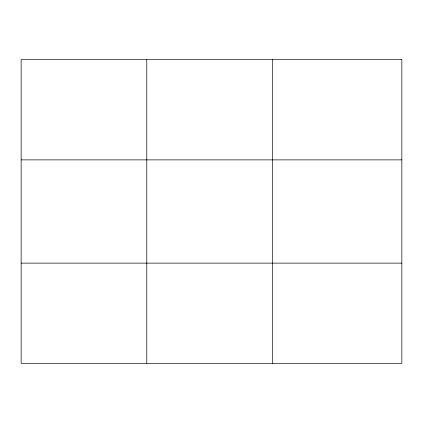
<?xml version="1.0" encoding="UTF-8"?>
<svg xmlns="http://www.w3.org/2000/svg" width="423" height="423" viewBox="0 0 423 423"><rect width="100%" height="100%" fill="white"/><g stroke="black" fill="none" stroke-linecap="round" stroke-linejoin="round"><path stroke-width="0.63" d="M146.781 59.675L146.781 363.325M272.412 59.675L272.412 363.325M21.15 159.878L401.85 159.878M21.15 263.122L401.85 263.122M401.85 59.675L401.85 363.325L21.15 363.325L21.15 59.675L401.85 59.675"/></g></svg>
